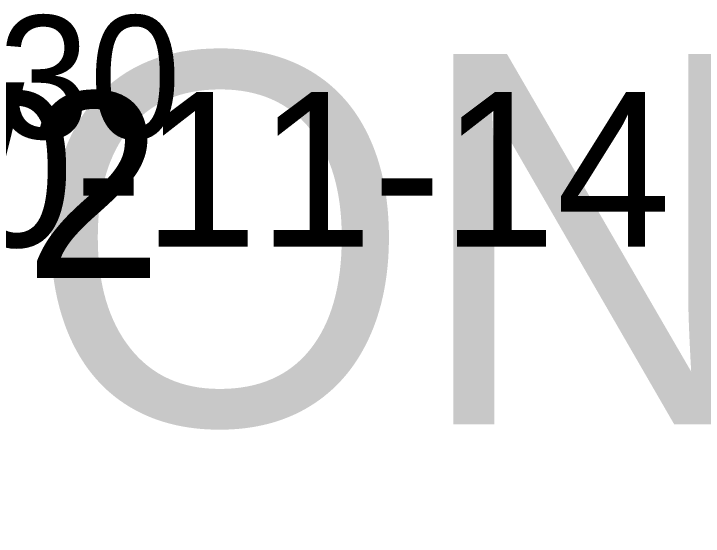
# Model space of a CAD drawing. Header units: millimetres. Extents: x 7 to 3404, y -138 to 425.
# Drawn here: x 560.8 to 867.3, y -138 to 94.1 of the extents above; entities that cross this region are included whole.
import ezdxf
from ezdxf.enums import TextEntityAlignment as Align

# ---------------------------------------------------------------- set-up
doc = ezdxf.new("R2018")
doc.units = ezdxf.units.MM
doc.header["$LTSCALE"] = 2
doc.layers.add('Title (ANSI)', color=7, linetype='Continuous', lineweight=50)

# ---------------------------------------------------------------- blocks, each defined once
blk = doc.blocks.new('Title Blocks 1P13 Template (mm)')
at = {"layer": 'Title (ANSI)', "lineweight": 30, "flags": 104}
for tag, height, p in [('AUTHOR', 3.05, (91.95, 125.29)), ('SUBJECT', 2.49, (136.95, 125.29)), ('TITLE', 3.05, (91.95, 116.79)), ('Initial_View_Scale', 3.05, (136.95, 108.29)), ('CREATION_DATE', 2.49, (91.95, 108.29))]:
    blk.add_attdef(tag, text='', height=height, dxfattribs=at).set_placement(p, align=Align.TOP_LEFT)

msp = doc.modelspace()

# ---------------------------------------------------------------- block references
ref = msp.add_blockref('Title Blocks 1P13 Template (mm)', (199.588, -157.27), dxfattribs=dict(xscale=2, yscale=2, zscale=2))
lines = msp.add_mtext('1/2', dxfattribs={"layer": 'Title (ANSI)', "insert": (473.496, 59.304), "char_height": 82.5202, "attachment_point": 1})
ref.add_attrib('Initial_View_Scale', '', (473.496, 59.304), dxfattribs={"flags": 104}).embed_mtext(lines)
lines = msp.add_mtext('2020-11-14', dxfattribs={"layer": 'Title (ANSI)', "insert": (383.496, 59.304), "char_height": 68.6324, "attachment_point": 1})
ref.add_attrib('CREATION_DATE', '', (383.496, 59.304), dxfattribs={"flags": 104}).embed_mtext(lines)
lines = msp.add_mtext('MON30_P2_ContainerDrawing', dxfattribs={"layer": 'Title (ANSI)', "insert": (383.496, 76.304), "char_height": 164.61399, "attachment_point": 1})
ref.add_attrib('TITLE', '', (383.496, 76.304), dxfattribs={"flags": 104}).embed_mtext(lines)
lines = msp.add_mtext('MON30', dxfattribs={"layer": 'Title (ANSI)', "insert": (383.496, 93.304), "char_height": 54.6081, "attachment_point": 1})
ref.add_attrib('AUTHOR', '', (383.496, 93.304), dxfattribs={"flags": 104}).embed_mtext(lines)

doc.saveas('drawing.dxf')
